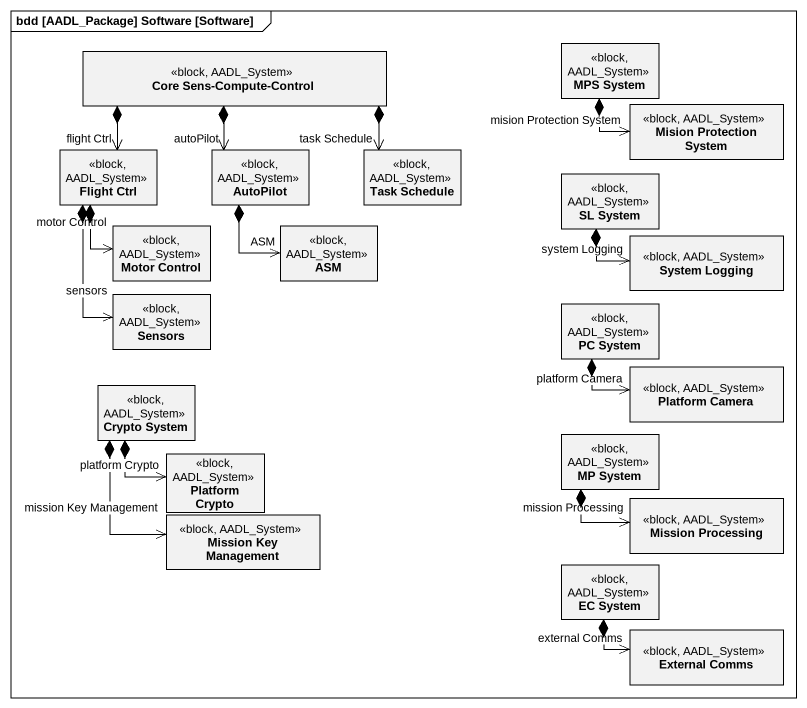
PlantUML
@startuml
mainframe bdd [AADL_Package] Software [Software]
hide circle
hide empty members
class "Core Sens-Compute-Control" as Core_Sens_Compute_Control <<block, AADL_System>>
class "MPS System" as MPS_System <<block, AADL_System>>
class "Mision Protection System" as Mision_Protection_System <<block, AADL_System>>
class "Flight Ctrl" as Flight_Ctrl <<block, AADL_System>>
class AutoPilot <<block, AADL_System>>
class "Task Schedule" as Task_Schedule <<block, AADL_System>>
class "SL System" as SL_System <<block, AADL_System>>
class "Motor Control" as Motor_Control <<block, AADL_System>>
class ASM <<block, AADL_System>>
class "System Logging" as System_Logging <<block, AADL_System>>
class Sensors <<block, AADL_System>>
class "PC System" as PC_System <<block, AADL_System>>
class "Crypto System" as Crypto_System <<block, AADL_System>>
class "Platform Camera" as Platform_Camera <<block, AADL_System>>
class "Platform Crypto" as Platform_Crypto <<block, AADL_System>>
class "MP System" as MP_System <<block, AADL_System>>
class "Mission Processing" as Mission_Processing <<block, AADL_System>>
class "Mission Key Management" as Mission_Key_Management <<block, AADL_System>>
class "EC System" as EC_System <<block, AADL_System>>
class "External Comms" as External_Comms <<block, AADL_System>>
Core_Sens_Compute_Control *--> "flight Ctrl" Flight_Ctrl
Core_Sens_Compute_Control *--> "autoPilot" AutoPilot
Core_Sens_Compute_Control *-right-> "task Schedule" Task_Schedule
MPS_System *--> "mision Protection System" Mision_Protection_System
Flight_Ctrl *--> "motor Control" Motor_Control
Flight_Ctrl *--> "sensors" Sensors
AutoPilot *--> "ASM" ASM
SL_System *--> "system Logging" System_Logging
PC_System *--> "platform Camera" Platform_Camera
Crypto_System *--> "platform Crypto" Platform_Crypto
Crypto_System *--> "mission Key Management" Mission_Key_Management
MP_System *--> "mission Processing" Mission_Processing
EC_System *--> "external Comms" External_Comms
@enduml
